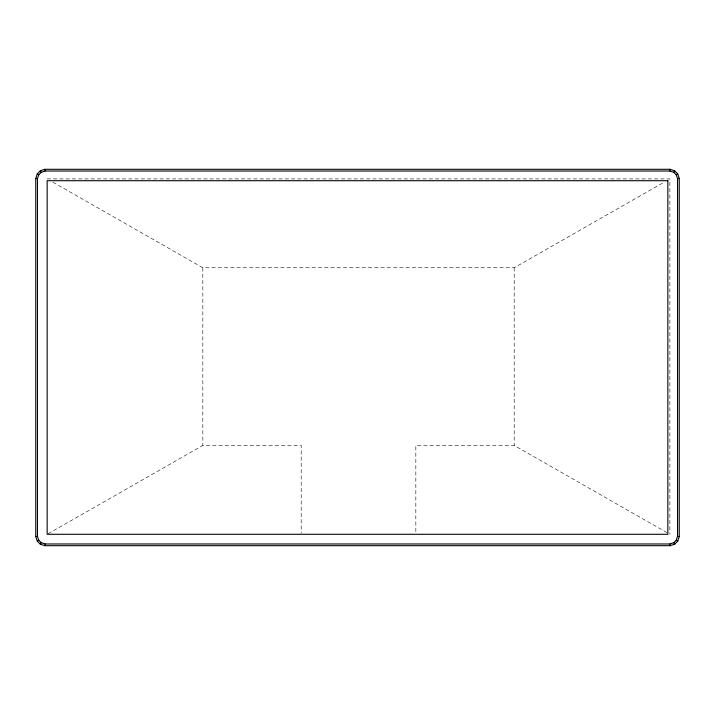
<?xml version="1.0" encoding="UTF-8"?>
<svg xmlns="http://www.w3.org/2000/svg" width="715" height="715" viewBox="0 0 715 715"><rect width="100%" height="100%" fill="white"/><g stroke="black" fill="none" stroke-linecap="round" stroke-linejoin="round"><path stroke-width="0.54" stroke-dasharray="3.58 2.68" d="M48.12 533.739L202.828 445.445L301.194 445.445L301.194 533.184M52.955 182.218L202.828 267.75L514.192 267.75L664.074 182.218M47.154 178.902L669.875 178.902L669.875 534.293M666.97 532.639L514.192 445.445L415.835 445.445L415.835 533.908M514.192 267.75L514.192 445.445M202.828 267.75L202.828 445.445"/><path stroke-width="1.07" d="M44.866 545.697L670.134 545.697L674.692 544.178L677.731 541.13L679.25 536.572L679.25 178.428L677.731 173.87L674.692 170.822L670.134 169.303L44.866 169.303L40.308 170.822L37.269 173.87L35.75 178.428L35.75 536.572L37.269 541.13L40.308 544.178L44.866 545.697L45.143 543.981L669.857 543.981L673.771 542.676L676.238 540.209L677.543 536.295L677.543 178.705L676.238 174.791L673.771 172.324L669.857 171.019L45.143 171.019L41.229 172.324L38.762 174.791L37.457 178.705L37.457 536.295L38.762 540.209L41.229 542.676L45.143 543.981M669.857 171.019L670.134 169.303M40.308 544.178L41.229 542.676M673.771 172.324L674.692 170.822M37.269 541.13L38.762 540.209M676.238 174.791L677.731 173.87M677.543 178.705L679.25 178.428M35.75 536.572L37.457 536.295M35.75 178.428L37.457 178.705M677.543 536.295L679.25 536.572M676.238 540.209L677.731 541.13M37.269 173.87L38.762 174.791M673.771 542.676L674.692 544.178M40.308 170.822L41.229 172.324M669.857 543.981L670.134 545.697M44.866 169.303L45.143 171.019M667.846 180.707L47.154 180.707L47.154 534.293L667.846 534.293L667.846 180.707"/></g></svg>
